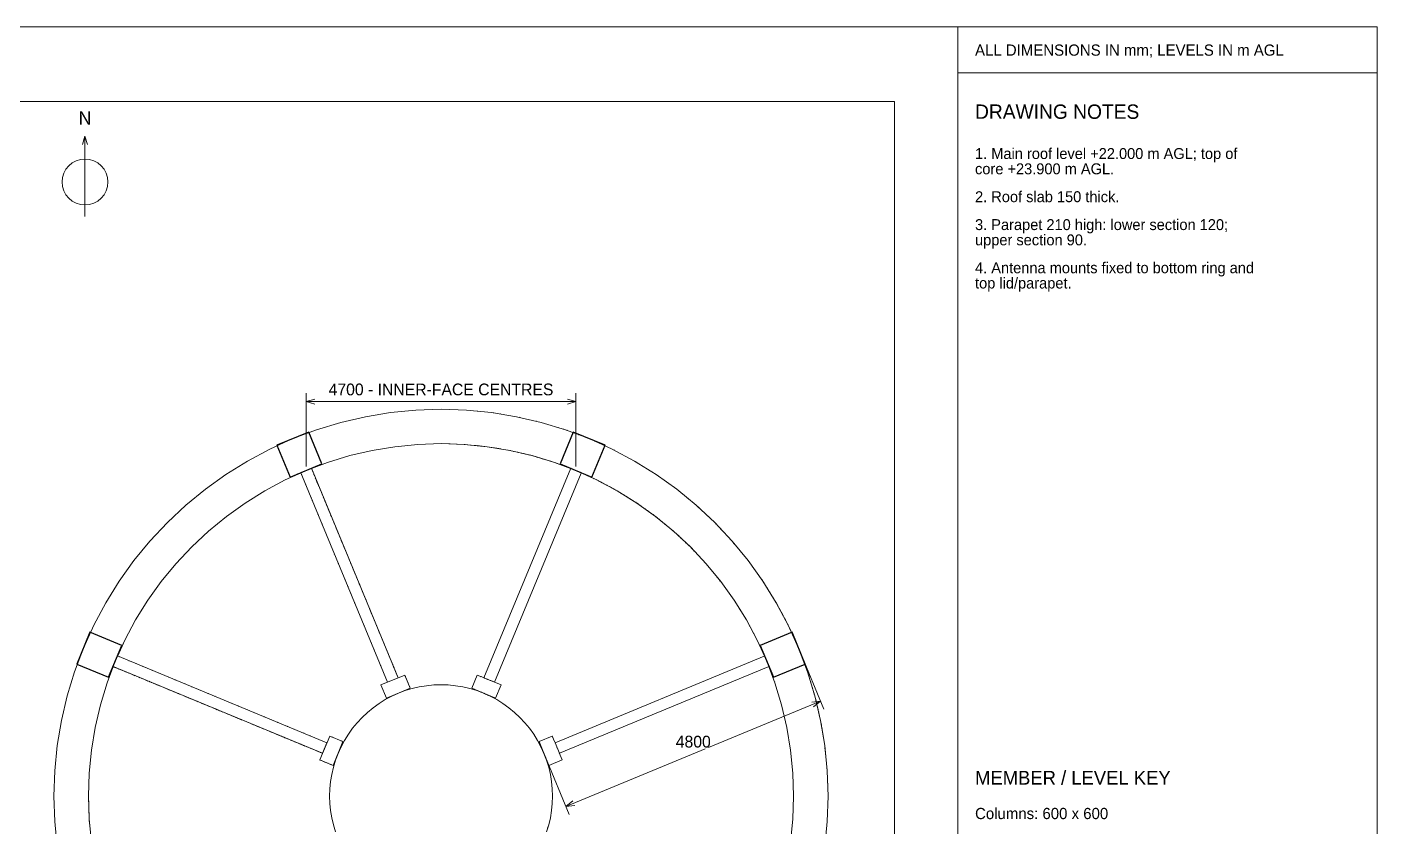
# Paper-space layout '01 Plans' of a CAD drawing. Header units: millimetres. Extents: x 5 to 415, y 7 to 290.
# Drawn here: x 179.9 to 415, y 150.8 to 290 of the extents above; entities that cross this region are included whole.
import ezdxf
from ezdxf.enums import TextEntityAlignment as Align

# ---------------------------------------------------------------- set-up
doc = ezdxf.new("R2010")
doc.units = ezdxf.units.MM
for name, color, linetype in [('DIMENSIONS', 7, 'Continuous'), ('GEOMETRY', 7, 'Continuous'), ('SHEET', 7, 'Continuous'), ('TEXT', 7, 'Continuous')]:
    doc.layers.add(name, color=color, linetype=linetype)

# ---------------------------------------------------------------- blocks, each defined once
blk = doc.blocks.new('SHEET_01')
at = {"layer": 'DIMENSIONS', "lineweight": 15}
for p, q in [((190, 271), (189.55, 269.5)), ((190, 271), (190.45, 269.5)), ((228.5, 224.73), (230, 225.18)), ((228.5, 224.73), (230, 224.28)), ((275.5, 224.73), (274, 225.18)), ((275.5, 224.73), (274, 224.28)), ((318.1, 172.56), (316.55, 172.4)), ((318.1, 172.56), (316.89, 171.57)), ((273.76, 154.19), (274.97, 155.18)), ((273.76, 154.19), (275.32, 154.35))]:
    blk.add_line(p, q, dxfattribs=at)
at = {"layer": 'DIMENSIONS', "lineweight": 13}
for p, q in [((228.5, 213.43), (228.5, 226.23)), ((275.5, 213.43), (275.5, 226.23)), ((228.5, 224.73), (275.5, 224.73)), ((314.55, 181.15), (318.68, 171.17)), ((298.61, 164.48), (318.1, 172.56)), ((270.2, 162.78), (274.33, 152.8)), ((273.76, 154.19), (297.98, 164.22))]:
    blk.add_line(p, q, dxfattribs=at)
at = {"layer": 'GEOMETRY', "lineweight": 13}
for p, q in [((247.59, 223.26), (252, 223.41)), ((252, 223.41), (256.41, 223.26)), ((230.33, 219.83), (234.55, 221.11)), ((234.55, 221.11), (238.85, 222.11)), ((238.85, 222.11), (243.2, 222.83)), ((243.2, 222.83), (247.59, 223.26)), ((256.41, 223.26), (260.8, 222.83)), ((258.42, 223.07), (258.35, 223.07)), ((260.8, 222.83), (265.15, 222.11)), ((261.17, 222.77), (261.11, 222.78)), ((262.35, 222.58), (262.29, 222.59)), ((265.15, 222.11), (269.45, 221.11)), ((265.7, 221.98), (265.64, 222)), ((268.65, 221.3), (268.59, 221.31)), ((269.45, 221.11), (273.67, 219.83)), ((226.2, 218.28), (230.33, 219.83)), ((227.13, 218.66), (227.07, 218.64)), ((227.94, 218.99), (227.82, 218.95)), ((228.11, 219.07), (228.05, 219.04)), ((228.4, 219.19), (228.28, 219.14)), ((228.57, 219.26), (228.51, 219.23)), ((228.98, 219.43), (228.74, 219.33)), ((228.98, 219.43), (228.98, 219.43)), ((272.4, 220.22), (272.34, 220.23)), ((273.37, 219.92), (273.31, 219.94)), ((273.67, 219.83), (277.8, 218.28)), ((273.96, 219.72), (273.9, 219.74)), ((275.02, 219.43), (275, 219.37)), ((276.18, 218.95), (275.02, 219.43)), ((275.02, 219.43), (275.02, 219.43)), ((275.2, 219.35), (275.26, 219.33)), ((276.03, 218.94), (275.97, 218.97)), ((276.41, 218.85), (276.29, 218.9)), ((276.64, 218.76), (276.58, 218.78)), ((276.93, 218.64), (276.76, 218.71)), ((276.87, 218.66), (276.93, 218.64)), ((218.3, 214.38), (222.19, 216.46)), ((222.19, 216.46), (226.2, 218.28)), ((223.66, 217.22), (223.43, 217.13)), ((223.43, 217.13), (223.46, 217.07)), ((223.89, 217.32), (223.78, 217.27)), ((224.07, 217.39), (224.01, 217.37)), ((224.3, 217.49), (224.24, 217.46)), ((224.59, 217.61), (224.47, 217.56)), ((224.76, 217.68), (224.7, 217.66)), ((240.02, 216.23), (243.98, 216.88)), ((243.98, 216.88), (240.02, 216.23)), ((243.98, 216.88), (247.98, 217.28)), ((247.98, 217.28), (243.98, 216.88)), ((247.98, 217.28), (252, 217.41)), ((252, 217.41), (247.98, 217.28)), ((252, 217.41), (253.51, 217.36)), ((256.02, 217.28), (252, 217.41)), ((253.63, 217.36), (256.02, 217.28)), ((256.02, 217.28), (256.14, 217.26)), ((260.02, 216.88), (256.02, 217.28)), ((256.27, 217.25), (257.14, 217.17)), ((257.27, 217.15), (258.14, 217.07)), ((258.27, 217.06), (259.08, 216.98)), ((259.27, 216.96), (260.02, 216.88)), ((260.02, 216.88), (261.25, 216.68)), ((263.98, 216.23), (260.02, 216.88)), ((261.38, 216.66), (262.43, 216.48)), ((262.56, 216.46), (263.61, 216.29)), ((277.16, 218.54), (277.05, 218.59)), ((277.62, 218.34), (277.56, 218.37)), ((277.62, 218.35), (277.57, 218.37)), ((277.8, 218.28), (281.81, 216.46)), ((278.32, 218.06), (278.26, 218.09)), ((278.78, 217.87), (278.72, 217.89)), ((279.53, 217.56), (278.95, 217.8)), ((279.17, 217.65), (279.12, 217.68)), ((279.24, 217.68), (279.3, 217.66)), ((280.57, 217.13), (279.64, 217.51)), ((279.7, 217.49), (279.76, 217.46)), ((280.51, 217.15), (280.57, 217.13)), ((280.57, 217.13), (280.54, 217.07)), ((280.54, 217.07), (280.57, 217.13)), ((280.57, 217.13), (280.57, 217.13)), ((281.81, 216.46), (285.7, 214.38)), ((282.15, 216.28), (282.09, 216.31)), ((214.55, 212.05), (218.3, 214.38)), ((232.26, 214.15), (228.5, 212.73)), ((229.44, 213.09), (232.26, 214.15)), ((232.26, 214.15), (236.11, 215.32)), ((236.11, 215.32), (232.26, 214.15)), ((236.11, 215.32), (240.02, 216.23)), ((240.02, 216.23), (236.11, 215.32)), ((263.73, 216.27), (263.98, 216.23)), ((263.98, 216.23), (264.1, 216.2)), ((267.89, 215.32), (263.98, 216.23)), ((264.22, 216.17), (264.53, 216.1)), ((264.65, 216.07), (265.39, 215.9)), ((265.51, 215.87), (265.81, 215.8)), ((265.94, 215.77), (266.18, 215.72)), ((266.36, 215.67), (266.67, 215.6)), ((266.79, 215.57), (267.1, 215.5)), ((267.22, 215.47), (267.47, 215.42)), ((267.59, 215.39), (267.83, 215.33)), ((271.74, 214.15), (267.89, 215.32)), ((268.01, 215.28), (268.55, 215.12)), ((268.67, 215.08), (268.86, 215.02)), ((268.98, 214.99), (269.22, 214.92)), ((269.34, 214.88), (269.52, 214.82)), ((269.64, 214.79), (269.82, 214.73)), ((269.94, 214.7), (270.12, 214.64)), ((270.3, 214.59), (270.84, 214.42)), ((270.96, 214.39), (271.14, 214.33)), ((271.26, 214.3), (271.74, 214.15)), ((271.74, 214.15), (271.97, 214.06)), ((275.5, 212.73), (271.74, 214.15)), ((272.15, 213.99), (272.27, 213.95)), ((285.09, 214.7), (285.04, 214.73)), ((285.7, 214.38), (289.45, 212.05)), ((285.97, 214.21), (285.92, 214.24)), ((286.29, 214.01), (286.24, 214.04)), ((210.96, 209.48), (214.55, 212.05)), ((228.5, 212.73), (224.84, 211.08)), ((224.84, 211.08), (227.53, 212.29)), ((226.54, 211.92), (226.48, 211.9)), ((226.48, 211.9), (226.54, 211.92)), ((226.83, 212.04), (226.71, 211.99)), ((226.71, 211.99), (226.83, 212.04)), ((227.06, 212.14), (227, 212.11)), ((227, 212.11), (227.06, 212.14)), ((227.29, 212.23), (227.17, 212.18)), ((227.17, 212.18), (227.29, 212.23)), ((227.52, 212.33), (227.4, 212.28)), ((227.4, 212.28), (227.52, 212.33)), ((227.75, 212.43), (227.58, 212.35)), ((227.58, 212.35), (242.69, 175.86)), ((227.74, 211.95), (227.72, 212.01)), ((229.42, 213.12), (227.87, 212.47)), ((229.42, 213.12), (229.57, 212.78)), ((244.54, 176.62), (229.42, 213.12)), ((229.42, 213.12), (229.42, 213.12)), ((229.89, 213.31), (229.54, 213.16)), ((229.54, 213.16), (229.89, 213.31)), ((229.61, 212.66), (229.68, 212.49)), ((229.73, 212.38), (229.78, 212.26)), ((229.82, 212.15), (229.85, 212.09)), ((229.92, 211.92), (230.06, 211.58)), ((230.12, 213.4), (230.06, 213.38)), ((230.06, 213.38), (230.12, 213.4)), ((230.58, 213.6), (230.52, 213.57)), ((230.52, 213.57), (230.58, 213.6)), ((230.87, 213.71), (230.81, 213.69)), ((230.81, 213.69), (230.87, 213.71)), ((274.58, 213.12), (259.46, 176.62)), ((276.4, 212.29), (261.31, 175.86)), ((261.31, 175.86), (276.4, 212.29)), ((272.39, 213.91), (272.56, 213.84)), ((272.68, 213.8), (272.8, 213.75)), ((272.91, 213.71), (273.09, 213.64)), ((273.21, 213.6), (273.56, 213.46)), ((273.68, 213.42), (273.85, 213.35)), ((273.97, 213.31), (274.38, 213.15)), ((274.17, 213.28), (274.11, 213.31)), ((274.11, 213.31), (274.17, 213.28)), ((274.64, 213.09), (274.58, 213.12)), ((274.93, 212.97), (274.81, 213.02)), ((275.17, 212.87), (275.05, 212.92)), ((275.41, 212.77), (275.29, 212.82)), ((279.16, 211.08), (275.5, 212.73)), ((275.65, 212.67), (275.53, 212.72)), ((275.83, 212.6), (275.77, 212.62)), ((276.3, 212.4), (276.25, 212.43)), ((276.42, 212.32), (276.53, 212.27)), ((276.54, 212.3), (276.48, 212.33)), ((276.48, 212.33), (276.54, 212.3)), ((276.64, 212.22), (276.7, 212.19)), ((276.82, 212.14), (276.93, 212.09)), ((277.04, 212.03), (277.39, 211.88)), ((277.23, 212.02), (277.17, 212.04)), ((277.17, 212.04), (277.23, 212.02)), ((277.5, 211.83), (277.62, 211.78)), ((277.73, 211.72), (277.79, 211.7)), ((277.9, 211.65), (278.02, 211.59)), ((288.33, 212.75), (288.27, 212.78)), ((289.13, 212.25), (289.08, 212.28)), ((289.45, 212.05), (293.04, 209.48)), ((289.71, 211.86), (289.66, 211.9)), ((207.55, 206.68), (210.96, 209.48)), ((221.3, 209.18), (224.84, 211.08)), ((224.84, 211.08), (221.3, 209.18)), ((228.43, 210.3), (228.4, 210.36)), ((230.11, 211.47), (230.18, 211.29)), ((230.23, 211.18), (230.27, 211.07)), ((230.32, 210.95), (230.46, 210.61)), ((230.51, 210.5), (230.56, 210.38)), ((230.6, 210.27), (230.74, 209.93)), ((230.82, 209.76), (230.96, 209.42)), ((231, 209.3), (231.03, 209.25)), ((278.13, 211.54), (278.47, 211.39)), ((278.59, 211.33), (278.7, 211.28)), ((278.82, 211.23), (278.87, 211.21)), ((278.99, 211.15), (279.1, 211.1)), ((282.7, 209.18), (279.16, 211.08)), ((279.22, 211.05), (279.27, 211.02)), ((279.38, 210.96), (279.49, 210.9)), ((279.6, 210.84), (279.66, 210.81)), ((279.77, 210.75), (280.05, 210.6)), ((280.16, 210.54), (280.38, 210.42)), ((280.49, 210.37), (280.54, 210.34)), ((280.71, 210.25), (280.77, 210.22)), ((280.88, 210.16), (280.93, 210.13)), ((281.04, 210.07), (281.15, 210.01)), ((281.26, 209.95), (281.32, 209.92)), ((281.43, 209.86), (281.82, 209.65)), ((281.98, 209.57), (282.04, 209.54)), ((282.15, 209.48), (282.21, 209.45)), ((282.37, 209.36), (282.43, 209.33)), ((282.54, 209.27), (282.7, 209.18)), ((290.68, 211.17), (290.63, 211.2)), ((291.09, 210.87), (291.04, 210.91)), ((292.06, 210.18), (292.01, 210.21)), ((292.47, 209.88), (292.42, 209.92)), ((293.04, 209.48), (296.45, 206.68)), ((214.62, 204.72), (217.88, 207.06)), ((217.88, 207.06), (214.62, 204.72)), ((217.88, 207.06), (221.3, 209.18)), ((221.3, 209.18), (217.88, 207.06)), ((228.92, 209.11), (228.9, 209.16)), ((229.42, 207.91), (229.39, 207.97)), ((229.6, 207.46), (229.58, 207.51)), ((231.1, 209.07), (231.24, 208.73)), ((231.29, 208.62), (231.36, 208.45)), ((231.4, 208.33), (231.45, 208.22)), ((231.5, 208.11), (231.52, 208.05)), ((231.59, 207.88), (231.64, 207.77)), ((231.69, 207.65), (231.73, 207.54)), ((231.78, 207.42), (231.95, 207.03)), ((231.99, 206.91), (232.14, 206.57)), ((282.7, 209.18), (282.92, 209.05)), ((286.12, 207.06), (282.7, 209.18)), ((283.02, 208.98), (283.24, 208.85)), ((283.34, 208.78), (283.4, 208.75)), ((283.5, 208.68), (283.72, 208.55)), ((283.82, 208.48), (283.98, 208.39)), ((284.14, 208.29), (284.2, 208.25)), ((284.3, 208.19), (284.52, 208.05)), ((284.62, 207.99), (284.68, 207.95)), ((284.94, 207.79), (285, 207.76)), ((285.1, 207.69), (285.26, 207.59)), ((285.42, 207.49), (285.48, 207.46)), ((285.74, 207.29), (285.8, 207.26)), ((285.9, 207.19), (285.96, 207.16)), ((289.38, 204.72), (286.12, 207.06)), ((286.17, 207.02), (286.37, 206.88)), ((293.86, 208.8), (293.82, 208.84)), ((294.94, 207.92), (294.89, 207.96)), ((295.42, 207.52), (295.37, 207.56)), ((296.01, 207.04), (295.96, 207.08)), ((204.34, 203.66), (207.55, 206.68)), ((211.51, 202.17), (214.62, 204.72)), ((214.62, 204.72), (211.51, 202.17)), ((230.1, 206.26), (230.08, 206.32)), ((230.59, 205.06), (230.57, 205.12)), ((232.18, 206.46), (232.23, 206.34)), ((232.28, 206.23), (232.42, 205.89)), ((232.49, 205.72), (232.54, 205.6)), ((232.58, 205.49), (232.63, 205.37)), ((232.68, 205.26), (232.7, 205.2)), ((232.77, 205.03), (232.91, 204.69)), ((232.96, 204.58), (233.03, 204.41)), ((286.63, 206.69), (286.78, 206.58)), ((286.88, 206.51), (286.93, 206.47)), ((287.29, 206.22), (287.34, 206.18)), ((287.55, 206.04), (287.75, 205.89)), ((287.95, 205.74), (288.16, 205.6)), ((288.26, 205.52), (288.31, 205.49)), ((288.67, 205.23), (288.72, 205.19)), ((288.92, 205.05), (289.13, 204.9)), ((289.33, 204.76), (289.38, 204.72)), ((289.38, 204.72), (289.63, 204.52)), ((292.49, 202.17), (289.38, 204.72)), ((296.68, 206.46), (296.45, 206.68)), ((296.45, 206.68), (299.66, 203.66)), ((296.91, 206.25), (296.77, 206.38)), ((298.06, 205.17), (297.92, 205.3)), ((298.47, 204.78), (298.24, 205)), ((201.32, 200.45), (204.34, 203.66)), ((231.28, 203.41), (231.25, 203.47)), ((231.77, 202.22), (231.75, 202.27)), ((233.08, 204.29), (233.13, 204.18)), ((233.17, 204.06), (233.31, 203.72)), ((233.36, 203.61), (233.41, 203.5)), ((233.46, 203.38), (233.6, 203.04)), ((233.67, 202.87), (233.81, 202.53)), ((233.86, 202.41), (233.88, 202.36)), ((289.97, 204.24), (290.11, 204.12)), ((290.45, 203.84), (290.6, 203.72)), ((291.03, 203.36), (291.08, 203.32)), ((291.52, 202.97), (291.66, 202.85)), ((292.1, 202.49), (292.39, 202.25)), ((299.44, 203.88), (299.39, 203.92)), ((299.66, 203.66), (302.68, 200.45)), ((299.92, 203.39), (299.88, 203.44)), ((301, 202.24), (300.7, 202.56)), ((198.52, 197.04), (201.32, 200.45)), ((208.58, 199.42), (211.51, 202.17)), ((211.51, 202.17), (208.58, 199.42)), ((232.46, 200.57), (232.43, 200.62)), ((233.95, 202.19), (234.09, 201.84)), ((234.14, 201.73), (234.21, 201.56)), ((234.26, 201.45), (234.31, 201.33)), ((234.35, 201.22), (234.49, 200.88)), ((234.54, 200.76), (234.59, 200.65)), ((234.64, 200.53), (234.8, 200.14)), ((234.85, 200.02), (234.99, 199.68)), ((295.42, 199.42), (292.49, 202.17)), ((292.99, 201.7), (293.45, 201.27)), ((293.73, 201.01), (293.77, 200.97)), ((294.6, 200.19), (294.92, 199.89)), ((301.3, 201.92), (301.17, 202.06)), ((302.38, 200.77), (302.16, 201)), ((302.68, 200.45), (302.46, 200.68)), ((302.68, 200.45), (305.48, 197.04)), ((303.08, 199.96), (302.96, 200.1)), ((205.83, 196.49), (208.58, 199.42)), ((208.58, 199.42), (205.83, 196.49)), ((232.95, 199.37), (232.93, 199.43)), ((233.45, 198.18), (233.42, 198.23)), ((235.04, 199.57), (235.08, 199.45)), ((235.13, 199.34), (235.27, 199)), ((235.34, 198.83), (235.39, 198.71)), ((235.44, 198.6), (235.48, 198.49)), ((235.53, 198.37), (235.56, 198.31)), ((235.63, 198.14), (235.77, 197.8)), ((235.81, 197.69), (235.89, 197.52)), ((295.1, 199.72), (295.24, 199.59)), ((298.17, 196.49), (295.42, 199.42)), ((295.59, 199.24), (295.72, 199.1)), ((295.89, 198.92), (296.11, 198.69)), ((296.97, 197.77), (297.01, 197.73)), ((303.56, 199.37), (303.44, 199.52)), ((303.96, 198.89), (303.84, 199.03)), ((304.36, 198.4), (304.32, 198.45)), ((304.84, 197.82), (304.72, 197.96)), ((195.95, 193.45), (198.52, 197.04)), ((203.28, 193.38), (205.83, 196.49)), ((205.83, 196.49), (203.28, 193.38)), ((234.13, 196.52), (234.11, 196.58)), ((234.63, 195.33), (234.6, 195.39)), ((235.93, 197.4), (235.98, 197.29)), ((236.03, 197.18), (236.17, 196.83)), ((236.22, 196.72), (236.26, 196.61)), ((236.31, 196.49), (236.45, 196.15)), ((236.52, 195.98), (236.66, 195.64)), ((236.71, 195.52), (236.73, 195.47)), ((236.81, 195.3), (236.95, 194.96)), ((297.27, 197.45), (297.61, 197.09)), ((300.72, 193.38), (298.17, 196.49)), ((298.25, 196.39), (298.37, 196.25)), ((298.85, 195.66), (298.89, 195.62)), ((305.24, 197.33), (305.2, 197.38)), ((305.48, 197.04), (308.05, 193.45)), ((305.63, 196.83), (305.59, 196.88)), ((305.92, 196.42), (305.81, 196.57)), ((306.21, 196.01), (306.1, 196.16)), ((306.4, 195.76), (306.29, 195.91)), ((306.62, 195.45), (306.58, 195.5)), ((306.91, 195.04), (306.76, 195.24)), ((193.62, 189.7), (195.95, 193.45)), ((200.94, 190.12), (203.28, 193.38)), ((203.28, 193.38), (200.94, 190.12)), ((235.31, 193.68), (235.29, 193.73)), ((236.99, 194.84), (237.06, 194.67)), ((237.11, 194.56), (237.16, 194.44)), ((237.21, 194.33), (237.35, 193.99)), ((237.39, 193.87), (237.44, 193.76)), ((237.49, 193.65), (237.56, 193.48)), ((237.61, 193.36), (237.65, 193.25)), ((237.7, 193.13), (237.84, 192.79)), ((299.72, 194.6), (299.76, 194.55)), ((300.12, 194.11), (300.16, 194.06)), ((300.52, 193.63), (300.64, 193.48)), ((303.06, 190.12), (300.72, 193.38)), ((300.9, 193.13), (300.94, 193.08)), ((307.2, 194.63), (307.09, 194.78)), ((307.31, 194.47), (307.28, 194.53)), ((307.61, 194.06), (307.57, 194.12)), ((307.9, 193.66), (307.75, 193.86)), ((308.08, 193.4), (308.05, 193.45)), ((308.05, 193.45), (310.38, 189.7)), ((308.28, 193.08), (308.15, 193.29)), ((308.45, 192.81), (308.35, 192.97)), ((235.81, 192.48), (235.78, 192.54)), ((236.3, 191.29), (236.28, 191.34)), ((237.89, 192.68), (237.94, 192.56)), ((237.98, 192.45), (238.13, 192.11)), ((238.2, 191.94), (238.24, 191.82)), ((238.29, 191.71), (238.34, 191.6)), ((238.39, 191.48), (238.41, 191.43)), ((238.48, 191.25), (238.62, 190.91)), ((238.67, 190.8), (238.74, 190.63)), ((238.79, 190.51), (238.83, 190.4)), ((301.6, 192.16), (301.63, 192.11)), ((301.89, 191.75), (301.93, 191.7)), ((302.58, 190.78), (302.62, 190.73)), ((308.58, 192.59), (308.55, 192.65)), ((308.78, 192.27), (308.65, 192.49)), ((308.88, 192.11), (308.85, 192.17)), ((309.08, 191.79), (309.05, 191.84)), ((309.25, 191.52), (309.15, 191.68)), ((309.38, 191.31), (309.35, 191.36)), ((309.58, 190.99), (309.55, 191.04)), ((309.68, 190.83), (309.65, 190.88)), ((309.88, 190.51), (309.85, 190.56)), ((191.54, 185.81), (193.62, 189.7)), ((198.82, 186.7), (200.94, 190.12)), ((200.94, 190.12), (198.82, 186.7)), ((236.99, 189.64), (236.96, 189.69)), ((237.48, 188.44), (237.46, 188.5)), ((238.88, 190.29), (239.02, 189.95)), ((239.07, 189.83), (239.12, 189.72)), ((239.16, 189.6), (239.3, 189.26)), ((239.38, 189.09), (239.52, 188.75)), ((239.56, 188.64), (239.59, 188.58)), ((239.66, 188.41), (239.8, 188.07)), ((302.88, 190.37), (302.91, 190.32)), ((305.18, 186.7), (303.06, 190.12)), ((304.05, 188.52), (304.09, 188.46)), ((310.04, 190.24), (309.94, 190.4)), ((310.24, 189.92), (310.11, 190.13)), ((310.34, 189.76), (310.31, 189.81)), ((310.38, 189.7), (312.46, 185.81)), ((310.47, 189.54), (310.41, 189.65)), ((310.73, 189.04), (310.53, 189.43)), ((310.94, 188.65), (310.91, 188.7)), ((311.06, 188.43), (311, 188.54)), ((311.15, 188.26), (311.12, 188.31)), ((311.36, 187.87), (311.21, 188.15)), ((189.72, 181.8), (191.54, 185.81)), ((196.92, 183.16), (198.82, 186.7)), ((198.82, 186.7), (196.92, 183.16)), ((238.16, 186.79), (238.14, 186.85)), ((239.85, 187.95), (239.92, 187.78)), ((239.96, 187.67), (240.01, 187.55)), ((240.06, 187.44), (240.2, 187.1)), ((240.25, 186.99), (240.3, 186.87)), ((240.34, 186.76), (240.41, 186.59)), ((240.46, 186.47), (240.51, 186.36)), ((240.55, 186.24), (240.7, 185.9)), ((240.74, 185.79), (240.79, 185.68)), ((304.55, 187.72), (304.58, 187.66)), ((304.85, 187.24), (304.88, 187.18)), ((305.05, 186.92), (305.08, 186.86)), ((307.08, 183.16), (305.18, 186.7)), ((311.51, 187.59), (311.42, 187.76)), ((311.63, 187.37), (311.6, 187.43)), ((311.74, 187.15), (311.68, 187.26)), ((311.83, 186.98), (311.8, 187.04)), ((312.04, 186.59), (311.89, 186.87)), ((312.31, 186.09), (312.1, 186.48)), ((312.43, 185.87), (312.4, 185.93)), ((312.46, 185.81), (314.28, 181.8)), ((312.64, 185.41), (312.48, 185.76)), ((190.44, 183.53), (190.39, 183.41)), ((190.54, 183.76), (190.51, 183.7)), ((190.63, 183.99), (190.61, 183.93)), ((190.73, 184.22), (190.68, 184.11)), ((190.87, 184.57), (190.78, 184.34)), ((190.93, 184.54), (190.87, 184.57)), ((238.66, 185.59), (238.64, 185.65)), ((239.15, 184.4), (239.13, 184.45)), ((240.84, 185.56), (240.98, 185.22)), ((241.05, 185.05), (241.1, 184.94)), ((241.14, 184.82), (241.19, 184.71)), ((241.24, 184.59), (241.47, 184.02)), ((241.52, 183.91), (241.59, 183.74)), ((241.64, 183.63), (241.69, 183.51)), ((241.73, 183.4), (241.88, 183.06)), ((305.74, 185.65), (305.77, 185.6)), ((306.42, 184.38), (306.45, 184.32)), ((306.63, 183.99), (306.66, 183.94)), ((312.82, 185.01), (312.69, 185.3)), ((312.9, 184.84), (312.87, 184.9)), ((313.13, 184.32), (312.98, 184.67)), ((313.13, 184.57), (313.01, 184.52)), ((313.92, 182.66), (313.13, 184.57)), ((313.18, 184.45), (313.22, 184.34)), ((313.21, 184.15), (313.19, 184.21)), ((313.32, 183.92), (313.26, 184.03)), ((313.27, 184.22), (313.32, 184.11)), ((313.37, 183.99), (313.51, 183.64)), ((313.39, 183.75), (313.37, 183.81)), ((313.52, 183.46), (313.47, 183.58)), ((313.56, 183.53), (313.8, 182.95)), ((188.17, 177.67), (189.72, 181.8)), ((190.34, 183.3), (190.32, 183.24)), ((196.92, 183.16), (195.27, 179.5)), ((195.71, 180.47), (196.92, 183.16)), ((196.01, 181.29), (195.96, 181.17)), ((195.96, 181.17), (196.01, 181.29)), ((196.1, 181.52), (196.08, 181.46)), ((196.08, 181.46), (196.1, 181.52)), ((239.84, 182.75), (239.82, 182.8)), ((240.33, 181.55), (240.31, 181.61)), ((241.92, 182.94), (241.97, 182.83)), ((242.02, 182.72), (242.16, 182.37)), ((242.23, 182.2), (242.37, 181.86)), ((242.42, 181.75), (242.44, 181.69)), ((242.51, 181.52), (242.65, 181.18)), ((308.73, 179.5), (307.08, 183.16)), ((307.41, 182.42), (307.44, 182.36)), ((307.9, 181.33), (307.93, 181.27)), ((313.71, 183.06), (313.58, 183.35)), ((313.81, 182.83), (313.76, 182.94)), ((313.89, 182.66), (313.86, 182.71)), ((313.87, 182.78), (313.92, 182.66)), ((313.97, 182.55), (314.01, 182.43)), ((314.21, 181.97), (313.97, 182.55)), ((314.02, 182.37), (313.97, 182.48)), ((314.06, 182.32), (314.21, 181.97)), ((314.2, 181.97), (314.07, 182.26)), ((314.25, 181.85), (314.3, 181.74)), ((315.43, 179.02), (314.25, 181.85)), ((314.28, 181.8), (314.25, 181.85)), ((314.41, 181.44), (314.28, 181.8)), ((314.28, 181.8), (315.83, 177.67)), ((314.35, 181.62), (314.49, 181.28)), ((314.7, 180.68), (314.45, 181.32)), ((314.54, 181.16), (314.71, 180.76)), ((188.67, 179.26), (188.57, 179.02)), ((188.57, 179.02), (188.57, 179.02)), ((188.77, 179.49), (188.74, 179.43)), ((188.86, 179.72), (188.81, 179.6)), ((188.96, 179.95), (188.93, 179.89)), ((189.05, 180.18), (189.01, 180.06)), ((189.36, 180.93), (189.34, 180.87)), ((195.27, 179.5), (193.85, 175.74)), ((195.53, 180.13), (194.88, 178.58)), ((195.65, 180.42), (195.57, 180.25)), ((232.14, 165.31), (195.65, 180.42)), ((195.72, 180.6), (195.67, 180.48)), ((195.67, 180.48), (195.72, 180.6)), ((195.82, 180.83), (195.77, 180.71)), ((195.77, 180.71), (195.82, 180.83)), ((195.89, 181), (195.86, 180.94)), ((195.86, 180.94), (195.89, 181)), ((195.99, 180.28), (196.05, 180.26)), ((197.64, 179.6), (197.7, 179.57)), ((198.84, 179.1), (198.89, 179.08)), ((241.02, 179.9), (240.99, 179.96)), ((241.51, 178.7), (241.49, 178.76)), ((242.72, 181.01), (242.77, 180.89)), ((242.82, 180.78), (242.87, 180.67)), ((242.91, 180.55), (243.05, 180.21)), ((243.1, 180.1), (243.15, 179.98)), ((243.2, 179.87), (243.27, 179.7)), ((243.31, 179.58), (243.36, 179.47)), ((243.41, 179.36), (243.55, 179.01)), ((243.6, 178.9), (243.64, 178.79)), ((308.29, 180.4), (271.86, 165.31)), ((310.15, 175.74), (308.73, 179.5)), ((314.81, 180.38), (314.74, 180.56)), ((314.76, 180.64), (314.78, 180.58)), ((314.85, 180.41), (314.9, 180.29)), ((314.99, 179.91), (314.85, 180.26)), ((314.95, 180.18), (314.99, 180.06)), ((315.1, 179.61), (315.03, 179.79)), ((315.04, 179.95), (315.19, 179.6)), ((315.19, 179.38), (315.14, 179.5)), ((315.23, 179.49), (315.43, 179.02)), ((315.3, 179.08), (315.23, 179.26)), ((315.48, 178.61), (315.34, 178.97)), ((315.43, 179.02), (315.37, 179)), ((315.37, 179), (315.43, 179.02)), ((315.43, 179.02), (315.43, 179.02)), ((186.89, 173.45), (188.17, 177.67)), ((193.85, 175.74), (194.91, 178.56)), ((194.31, 177.19), (194.29, 177.13)), ((194.29, 177.13), (194.31, 177.19)), ((194.43, 177.48), (194.4, 177.42)), ((194.4, 177.42), (194.43, 177.48)), ((194.62, 177.94), (194.6, 177.88)), ((194.6, 177.88), (194.62, 177.94)), ((194.84, 178.46), (194.69, 178.11)), ((194.69, 178.11), (194.84, 178.46)), ((195.22, 178.43), (194.88, 178.58)), ((194.88, 178.58), (231.38, 163.46)), ((194.88, 178.58), (194.88, 178.58)), ((195.51, 178.32), (195.34, 178.39)), ((195.74, 178.22), (195.62, 178.27)), ((195.91, 178.15), (195.85, 178.18)), ((196.42, 177.94), (196.08, 178.08)), ((196.71, 177.82), (196.53, 177.89)), ((196.93, 177.73), (196.82, 177.77)), ((197.39, 177.54), (197.05, 177.68)), ((197.62, 177.44), (197.5, 177.49)), ((198.07, 177.26), (197.73, 177.4)), ((198.58, 177.04), (198.24, 177.18)), ((198.75, 176.97), (198.7, 177)), ((199.27, 176.76), (198.93, 176.9)), ((199.55, 176.64), (199.38, 176.71)), ((199.78, 176.55), (199.67, 176.6)), ((199.95, 176.48), (199.89, 176.5)), ((200.03, 178.61), (200.09, 178.58)), ((200.23, 176.36), (200.12, 176.41)), ((200.49, 178.42), (200.54, 178.4)), ((201.68, 177.92), (201.74, 177.9)), ((202.88, 177.43), (202.94, 177.41)), ((204.53, 176.75), (204.59, 176.72)), ((245.69, 177.1), (241.54, 175.38)), ((244.54, 176.62), (242.69, 175.86)), ((242.69, 175.86), (244.54, 176.62)), ((243.69, 178.67), (243.83, 178.33)), ((243.9, 178.16), (243.95, 178.05)), ((244, 177.93), (244.04, 177.82)), ((244.09, 177.71), (244.33, 177.14)), ((244.37, 177.02), (244.45, 176.85)), ((244.49, 176.74), (244.54, 176.62)), ((244.54, 176.62), (244.54, 176.62)), ((245.69, 177.1), (245.72, 177.04)), ((246.65, 174.79), (245.69, 177.1)), ((245.69, 177.1), (245.69, 177.1)), ((245.77, 176.92), (245.79, 176.86)), ((245.87, 176.69), (245.92, 176.57)), ((245.96, 176.45), (246.01, 176.33)), ((258.31, 177.1), (257.35, 174.79)), ((259.4, 176.65), (258.31, 177.1)), ((258.94, 176.84), (259, 176.81)), ((259.46, 176.62), (261.31, 175.86)), ((259.58, 176.58), (259.52, 176.6)), ((259.58, 176.57), (259.52, 176.6)), ((259.86, 176.46), (259.75, 176.5)), ((259.88, 176.45), (259.76, 176.5)), ((260.1, 176.36), (259.98, 176.41)), ((260.12, 176.35), (260, 176.4)), ((309, 178.53), (272.62, 163.46)), ((272.62, 163.46), (309, 178.53)), ((309.2, 178.27), (309.22, 178.21)), ((315.59, 178.32), (315.54, 178.43)), ((315.76, 177.84), (315.63, 178.2)), ((316.09, 176.82), (315.83, 177.67)), ((315.83, 177.67), (317.11, 173.45)), ((316.29, 176.16), (316.12, 176.7)), ((192.68, 171.89), (193.85, 175.74)), ((193.85, 175.74), (192.68, 171.89)), ((200.46, 176.27), (200.35, 176.31)), ((200.97, 176.05), (200.58, 176.22)), ((201.43, 175.86), (201.09, 176.01)), ((201.66, 175.77), (201.54, 175.82)), ((202.11, 175.58), (201.77, 175.72)), ((202.4, 175.46), (202.28, 175.51)), ((202.63, 175.37), (202.51, 175.42)), ((202.8, 175.3), (202.74, 175.32)), ((203.31, 175.09), (202.97, 175.23)), ((203.59, 174.97), (203.42, 175.04)), ((203.82, 174.87), (203.71, 174.92)), ((204.28, 174.69), (203.94, 174.83)), ((204.5, 174.59), (204.39, 174.64)), ((204.96, 174.4), (204.62, 174.54)), ((205.47, 174.19), (205.13, 174.33)), ((205.64, 174.12), (205.59, 174.14)), ((205.73, 176.25), (205.78, 176.23)), ((206.16, 173.91), (205.81, 174.05)), ((207.38, 175.57), (207.43, 175.54)), ((208.57, 175.07), (208.63, 175.05)), ((209.77, 174.58), (209.82, 174.55)), ((241.54, 175.38), (242.49, 173.07)), ((241.71, 174.97), (241.68, 175.02)), ((246.65, 174.79), (242.49, 173.07)), ((242.49, 173.07), (246.65, 174.79)), ((242.69, 175.86), (242.67, 175.92)), ((242.69, 175.86), (242.69, 175.86)), ((245.76, 174.38), (244.57, 173.93)), ((244.57, 173.93), (245.76, 174.38)), ((246.98, 174.75), (245.76, 174.38)), ((245.76, 174.38), (246.98, 174.75)), ((246.06, 176.21), (246.21, 175.86)), ((246.26, 175.74), (246.28, 175.68)), ((246.36, 175.5), (246.41, 175.38)), ((246.46, 175.27), (246.5, 175.15)), ((246.55, 175.03), (246.65, 174.79)), ((246.65, 174.79), (246.65, 174.79)), ((248.21, 175.04), (246.98, 174.75)), ((246.98, 174.75), (248.21, 175.04)), ((249.47, 175.24), (248.21, 175.04)), ((248.21, 175.04), (249.47, 175.24)), ((250.73, 175.37), (249.47, 175.24)), ((249.47, 175.24), (250.73, 175.37)), ((252, 175.41), (250.73, 175.37)), ((250.73, 175.37), (252, 175.41)), ((253.27, 175.37), (252, 175.41)), ((252, 175.41), (253.27, 175.37)), ((254.53, 175.24), (253.27, 175.37)), ((253.27, 175.37), (254.53, 175.24)), ((255.79, 175.04), (254.53, 175.24)), ((254.53, 175.24), (255.79, 175.04)), ((257.02, 174.75), (255.79, 175.04)), ((255.79, 175.04), (257.02, 174.75)), ((258.24, 174.38), (257.02, 174.75)), ((257.02, 174.75), (258.24, 174.38)), ((257.35, 174.79), (261.51, 173.07)), ((257.35, 174.79), (257.35, 174.79)), ((257.64, 174.67), (257.46, 174.74)), ((257.81, 174.6), (257.75, 174.62)), ((258.1, 174.48), (257.98, 174.53)), ((258.33, 174.39), (258.21, 174.43)), ((258.99, 174.1), (258.24, 174.38)), ((258.24, 174.38), (259.43, 173.93)), ((258.79, 174.19), (258.45, 174.34)), ((259.02, 174.1), (258.91, 174.15)), ((259.43, 173.93), (259.11, 174.05)), ((259.49, 173.91), (259.14, 174.05)), ((260.56, 176.17), (260.21, 176.31)), ((260.35, 176.25), (260.23, 176.3)), ((260.59, 176.15), (260.47, 176.2)), ((260.79, 176.07), (260.67, 176.12)), ((260.77, 176.08), (260.71, 176.1)), ((261.08, 175.95), (260.9, 176.03)), ((261.07, 175.96), (260.95, 176.01)), ((262.46, 175.38), (261.19, 175.91)), ((261.31, 175.86), (261.19, 175.91)), ((261.31, 175.86), (261.37, 175.83)), ((261.31, 175.86), (261.31, 175.86)), ((262.46, 175.38), (261.51, 173.07)), ((261.51, 173.07), (262.46, 175.38)), ((262.4, 175.4), (262.46, 175.38)), ((262.46, 175.38), (262.46, 175.38)), ((310.08, 175.92), (310.11, 175.86)), ((311.32, 171.89), (310.15, 175.74)), ((310.19, 175.62), (310.2, 175.56)), ((316.38, 175.86), (316.32, 176.04)), ((316.47, 175.56), (316.42, 175.74)), ((316.58, 175.2), (316.51, 175.44)), ((316.67, 174.89), (316.62, 175.07)), ((316.76, 174.59), (316.71, 174.77)), ((317.07, 173.57), (316.82, 174.41)), ((185.89, 169.15), (186.89, 173.45)), ((191.77, 167.98), (192.68, 171.89)), ((192.68, 171.89), (191.77, 167.98)), ((206.44, 173.79), (206.27, 173.86)), ((206.67, 173.69), (206.55, 173.74)), ((207.12, 173.51), (206.78, 173.65)), ((207.35, 173.41), (207.24, 173.46)), ((207.86, 173.2), (207.47, 173.36)), ((208.32, 173.01), (207.98, 173.15)), ((208.55, 172.92), (208.43, 172.96)), ((209, 172.73), (208.66, 172.87)), ((209.29, 172.61), (209.17, 172.66)), ((209.51, 172.52), (209.4, 172.56)), ((209.69, 172.44), (209.63, 172.47)), ((210.2, 172.23), (209.86, 172.37)), ((210.48, 172.11), (210.31, 172.19)), ((210.71, 172.02), (210.6, 172.07)), ((211.17, 171.83), (210.82, 171.97)), ((211.39, 171.74), (211.28, 171.78)), ((211.42, 173.89), (211.48, 173.87)), ((211.85, 171.55), (211.51, 171.69)), ((212.61, 173.4), (212.67, 173.37)), ((214.27, 172.71), (214.32, 172.69)), ((215.46, 172.22), (215.52, 172.19)), ((216.66, 171.72), (216.71, 171.7)), ((241.22, 172.14), (240.18, 171.4)), ((240.18, 171.4), (241.22, 172.14)), ((242.3, 172.81), (241.22, 172.14)), ((241.22, 172.14), (242.3, 172.81)), ((243.42, 173.41), (242.3, 172.81)), ((242.3, 172.81), (243.42, 173.41)), ((242.4, 173.31), (242.37, 173.37)), ((242.49, 173.07), (242.47, 173.13)), ((242.49, 173.07), (242.49, 173.07)), ((244.57, 173.93), (243.42, 173.41)), ((243.42, 173.41), (244.57, 173.93)), ((259.49, 173.9), (259.43, 173.93)), ((259.43, 173.93), (260.58, 173.41)), ((259.77, 173.79), (259.6, 173.86)), ((260.16, 173.6), (259.61, 173.85)), ((260, 173.69), (259.89, 173.74)), ((260.18, 173.62), (260.12, 173.64)), ((260.58, 173.41), (260.28, 173.54)), ((260.47, 173.5), (260.35, 173.55)), ((260.7, 173.4), (260.58, 173.45)), ((261.7, 172.81), (260.58, 173.41)), ((260.58, 173.41), (261.7, 172.81)), ((261.16, 173.21), (260.81, 173.36)), ((261.51, 173.07), (261.28, 173.17)), ((261.51, 173.07), (261.51, 173.07)), ((262.78, 172.14), (261.7, 172.81)), ((261.7, 172.81), (262.78, 172.14)), ((263.82, 171.4), (262.78, 172.14)), ((262.78, 172.14), (263.82, 171.4)), ((311.17, 172.37), (311.19, 172.31)), ((312.23, 167.98), (311.32, 171.89)), ((317.17, 173.2), (317.11, 173.45)), ((317.11, 173.45), (318.11, 169.15)), ((317.37, 172.34), (317.2, 173.08)), ((317.47, 171.91), (317.4, 172.22)), ((317.56, 171.54), (317.5, 171.79)), ((212.36, 171.34), (212.02, 171.48)), ((212.53, 171.27), (212.48, 171.29)), ((213.04, 171.05), (212.7, 171.19)), ((213.33, 170.94), (213.16, 171.01)), ((213.56, 170.84), (213.44, 170.89)), ((214.01, 170.65), (213.67, 170.79)), ((214.24, 170.56), (214.13, 170.61)), ((214.52, 170.44), (214.35, 170.51)), ((214.75, 170.35), (214.64, 170.39)), ((215.21, 170.16), (214.87, 170.3)), ((215.44, 170.06), (215.32, 170.11)), ((215.89, 169.87), (215.55, 170.02)), ((216.18, 169.76), (216.06, 169.8)), ((216.4, 169.66), (216.29, 169.71)), ((216.57, 169.59), (216.52, 169.61)), ((217.09, 169.38), (216.75, 169.52)), ((217.37, 169.26), (217.2, 169.33)), ((218.31, 171.04), (218.36, 171.01)), ((219.5, 170.54), (219.56, 170.52)), ((221.15, 169.86), (221.21, 169.84)), ((222.35, 169.36), (222.41, 169.34)), ((238.28, 169.72), (237.41, 168.8)), ((237.41, 168.8), (238.28, 169.72)), ((239.2, 170.59), (238.28, 169.72)), ((238.28, 169.72), (239.2, 170.59)), ((240.18, 171.4), (239.2, 170.59)), ((239.2, 170.59), (240.18, 171.4)), ((264.8, 170.59), (263.82, 171.4)), ((263.82, 171.4), (264.8, 170.59)), ((265.72, 169.72), (264.8, 170.59)), ((264.8, 170.59), (265.72, 169.72)), ((266.59, 168.8), (265.72, 169.72)), ((265.72, 169.72), (266.59, 168.8)), ((317.67, 171.05), (317.6, 171.36)), ((317.77, 170.62), (317.7, 170.93)), ((317.86, 170.26), (317.8, 170.5)), ((318.11, 169.15), (317.88, 170.13)), ((185.17, 164.8), (185.89, 169.15)), ((191.12, 164.02), (191.77, 167.98)), ((191.77, 167.98), (191.12, 164.02)), ((217.6, 169.17), (217.49, 169.21)), ((218.05, 168.98), (217.71, 169.12)), ((218.28, 168.88), (218.17, 168.93)), ((218.74, 168.7), (218.4, 168.84)), ((219.25, 168.48), (218.91, 168.62)), ((219.42, 168.41), (219.36, 168.44)), ((219.93, 168.2), (219.59, 168.34)), ((220.22, 168.08), (220.05, 168.15)), ((220.45, 167.99), (220.33, 168.04)), ((220.9, 167.8), (220.56, 167.94)), ((221.13, 167.7), (221.01, 167.75)), ((221.41, 167.59), (221.24, 167.66)), ((221.64, 167.49), (221.53, 167.54)), ((222.1, 167.3), (221.76, 167.45)), ((222.32, 167.21), (222.21, 167.26)), ((222.78, 167.02), (222.44, 167.16)), ((223.06, 166.9), (222.95, 166.95)), ((223.55, 168.87), (223.6, 168.85)), ((225.2, 168.18), (225.25, 168.16)), ((226.39, 167.69), (226.45, 167.67)), ((228.04, 167.01), (228.1, 166.98)), ((236.6, 167.82), (235.86, 166.78)), ((235.86, 166.78), (236.6, 167.82)), ((237.41, 168.8), (236.6, 167.82)), ((236.6, 167.82), (237.41, 168.8)), ((267.4, 167.82), (266.59, 168.8)), ((266.59, 168.8), (267.4, 167.82)), ((268.14, 166.78), (267.4, 167.82)), ((267.4, 167.82), (268.14, 166.78)), ((312.88, 164.02), (312.23, 167.98)), ((318.15, 168.9), (318.11, 169.15)), ((318.11, 169.15), (318.83, 164.8)), ((318.26, 168.28), (318.19, 168.72)), ((318.35, 167.72), (318.28, 168.16)), ((318.83, 164.8), (318.38, 167.53)), ((184.74, 160.41), (185.17, 164.8)), ((223.29, 166.81), (223.18, 166.86)), ((223.98, 166.53), (223.41, 166.76)), ((224.26, 166.41), (224.09, 166.48)), ((224.49, 166.31), (224.37, 166.36)), ((224.94, 166.12), (224.6, 166.27)), ((225.17, 166.03), (225.06, 166.08)), ((225.63, 165.84), (225.28, 165.98)), ((226.14, 165.63), (225.8, 165.77)), ((226.31, 165.56), (226.25, 165.58)), ((226.82, 165.35), (226.48, 165.49)), ((227.11, 165.23), (226.99, 165.28)), ((227.33, 165.13), (227.22, 165.18)), ((227.79, 164.95), (227.45, 165.09)), ((228.02, 164.85), (227.9, 164.9)), ((228.3, 164.73), (228.13, 164.8)), ((228.53, 164.64), (228.42, 164.69)), ((228.99, 164.45), (228.64, 164.59)), ((229.24, 166.51), (229.3, 166.49)), ((232.62, 166.46), (230.9, 162.31)), ((232.14, 165.31), (231.38, 163.46)), ((231.38, 163.46), (232.14, 165.31)), ((232.08, 165.33), (232.14, 165.31)), ((232.14, 165.31), (232.14, 165.31)), ((234.93, 165.51), (232.62, 166.46)), ((232.98, 166.32), (233.03, 166.29)), ((234.93, 165.51), (233.21, 161.35)), ((233.21, 161.35), (234.93, 165.51)), ((234.59, 164.58), (234.07, 163.43)), ((234.07, 163.43), (234.59, 164.58)), ((235.19, 165.7), (234.59, 164.58)), ((234.59, 164.58), (235.19, 165.7)), ((234.63, 165.63), (234.69, 165.6)), ((234.87, 165.53), (234.93, 165.51)), ((234.93, 165.51), (234.93, 165.51)), ((235.86, 166.78), (235.19, 165.7)), ((235.19, 165.7), (235.86, 166.78)), ((268.81, 165.7), (268.14, 166.78)), ((268.14, 166.78), (268.81, 165.7)), ((269.25, 164.88), (268.81, 165.7)), ((268.81, 165.7), (269.41, 164.58)), ((271.38, 166.46), (269.07, 165.51)), ((269.07, 165.51), (270.79, 161.35)), ((269.07, 165.51), (269.07, 165.51)), ((269.26, 165.04), (269.24, 165.1)), ((269.34, 164.7), (269.31, 164.76)), ((269.46, 164.46), (269.41, 164.58)), ((269.41, 164.58), (269.93, 163.43)), ((271.38, 166.46), (271.4, 166.4)), ((271.81, 165.42), (271.38, 166.46)), ((271.38, 166.46), (271.38, 166.46)), ((271.45, 166.29), (271.48, 166.23)), ((271.55, 166.06), (271.59, 165.94)), ((271.64, 165.83), (271.69, 165.71)), ((271.74, 165.6), (271.81, 165.42)), ((271.86, 165.31), (272.62, 163.46)), ((318.86, 164.55), (318.83, 164.8)), ((318.83, 164.8), (319.26, 160.41)), ((190.72, 160.02), (191.12, 164.02)), ((191.12, 164.02), (190.72, 160.02)), ((229.21, 164.36), (229.1, 164.4)), ((229.67, 164.17), (229.33, 164.31)), ((229.95, 164.05), (229.84, 164.1)), ((230.18, 163.96), (230.07, 164)), ((230.86, 163.67), (230.29, 163.91)), ((230.96, 162.28), (230.9, 162.31)), ((230.9, 162.31), (233.21, 161.35)), ((230.9, 162.31), (230.9, 162.31)), ((231.15, 163.55), (230.98, 163.63)), ((231.14, 162.21), (231.08, 162.23)), ((231.38, 163.46), (231.26, 163.51)), ((231.38, 163.46), (231.38, 163.46)), ((233.62, 162.24), (233.25, 161.02)), ((233.25, 161.02), (233.62, 162.24)), ((234.07, 163.43), (233.62, 162.24)), ((233.62, 162.24), (234.07, 163.43)), ((269.66, 164.04), (269.63, 164.1)), ((269.74, 163.85), (269.71, 163.91)), ((269.95, 163.37), (269.93, 163.43)), ((269.95, 163.36), (269.93, 163.43)), ((269.93, 163.43), (270.38, 162.24)), ((270.14, 162.86), (270.12, 162.93)), ((270.24, 162.61), (270.19, 162.74)), ((270.24, 162.68), (270.22, 162.73)), ((270.33, 162.36), (270.31, 162.43)), ((270.44, 162.05), (270.38, 162.24)), ((270.38, 162.24), (270.75, 161.02)), ((273.1, 162.31), (270.79, 161.35)), ((270.79, 161.35), (273.1, 162.31)), ((272.22, 164.44), (272.19, 164.5)), ((273.1, 162.31), (272.6, 163.52)), ((272.62, 163.46), (272.6, 163.52)), ((272.62, 163.46), (272.67, 163.34)), ((272.62, 163.46), (272.62, 163.46)), ((272.72, 163.23), (272.86, 162.88)), ((272.93, 162.71), (272.98, 162.59)), ((273.03, 162.48), (273.1, 162.31)), ((273.1, 162.31), (273.1, 162.31)), ((312.85, 164.2), (312.86, 164.14)), ((313.28, 160.02), (312.88, 164.02)), ((318.96, 163.54), (318.87, 164.42)), ((319.25, 160.53), (318.97, 163.42)), ((184.59, 156), (184.74, 160.41)), ((190.59, 156), (190.72, 160.02)), ((190.72, 160.02), (190.59, 156)), ((231.43, 162.08), (231.31, 162.13)), ((231.67, 161.99), (231.55, 162.04)), ((232.14, 161.79), (231.79, 161.94)), ((232.32, 161.72), (232.26, 161.74)), ((232.62, 161.59), (232.5, 161.64)), ((232.85, 161.5), (232.73, 161.54)), ((233.25, 161.02), (232.96, 159.79)), ((232.96, 159.79), (233.25, 161.02)), ((233.21, 161.35), (232.97, 161.45)), ((233.21, 161.35), (233.21, 161.35)), ((270.75, 161.02), (270.48, 161.92)), ((271.04, 159.79), (270.75, 161.02)), ((270.75, 161.02), (271.04, 159.79)), ((270.79, 161.35), (270.77, 161.41)), ((270.79, 161.35), (270.79, 161.35)), ((313.41, 156), (313.28, 160.02)), ((319.36, 157.57), (319.26, 160.41)), ((319.26, 160.41), (319.41, 156)), ((232.76, 158.53), (232.63, 157.27)), ((232.63, 157.27), (232.76, 158.53)), ((232.96, 159.79), (232.76, 158.53)), ((232.76, 158.53), (232.96, 159.79)), ((271.24, 158.53), (271.04, 159.79)), ((271.04, 159.79), (271.24, 158.53)), ((271.37, 157.27), (271.24, 158.53)), ((271.24, 158.53), (271.37, 157.27)), ((184.74, 151.59), (184.59, 156)), ((190.64, 154.49), (190.59, 156)), ((190.59, 156), (190.72, 151.98)), ((232.63, 157.27), (232.59, 156)), ((232.59, 156), (232.63, 157.27)), ((232.59, 156), (232.63, 154.73)), ((232.63, 154.73), (232.59, 156)), ((271.41, 156), (271.37, 157.27)), ((271.37, 157.27), (271.41, 156)), ((271.37, 154.73), (271.41, 156)), ((271.41, 156), (271.37, 154.73)), ((313.28, 151.98), (313.41, 156)), ((319.26, 151.59), (319.41, 156)), ((319.41, 156), (319.26, 151.59)), ((319.41, 156), (319.36, 157.45)), ((190.72, 151.98), (190.64, 154.37)), ((232.63, 154.73), (232.76, 153.47)), ((232.76, 153.47), (232.63, 154.73)), ((232.76, 153.47), (232.96, 152.21)), ((232.96, 152.21), (232.76, 153.47)), ((271.04, 152.21), (271.24, 153.47)), ((271.24, 153.47), (271.04, 152.21)), ((271.24, 153.47), (271.37, 154.73)), ((271.37, 154.73), (271.24, 153.47)), ((185.17, 147.2), (184.74, 151.59)), ((190.74, 151.86), (190.72, 151.98)), ((190.72, 151.98), (191.12, 147.98)), ((190.83, 150.86), (190.75, 151.73)), ((232.96, 152.21), (233.25, 150.98)), ((233.25, 150.98), (232.96, 152.21)), ((233.25, 150.98), (233.62, 149.76)), ((233.62, 149.76), (233.25, 150.98)), ((270.75, 150.98), (270.38, 149.76)), ((270.57, 150.4), (270.75, 150.98)), ((270.75, 150.98), (271.04, 152.21)), ((271.04, 152.21), (270.75, 150.98)), ((312.88, 147.98), (313.28, 151.98)), ((318.83, 147.2), (319.26, 151.59)), ((319.26, 151.59), (318.83, 147.2))]:
    blk.add_line(p, q, dxfattribs=at)
at = {"layer": 'GEOMETRY', "lineweight": 30}
for p, q in [((228.98, 219.43), (223.43, 217.13)), ((231.27, 213.88), (228.98, 219.43)), ((275.02, 219.43), (272.73, 213.88)), ((280.57, 217.13), (275.02, 219.43)), ((223.43, 217.13), (225.73, 211.59)), ((278.27, 211.59), (280.57, 217.13)), ((225.73, 211.59), (231.27, 213.88)), ((272.73, 213.88), (278.27, 211.59)), ((190.87, 184.57), (188.57, 179.02)), ((196.41, 182.27), (190.87, 184.57)), ((313.13, 184.57), (307.59, 182.27)), ((315.43, 179.02), (313.13, 184.57)), ((194.12, 176.73), (196.41, 182.27)), ((307.59, 182.27), (309.88, 176.73)), ((188.57, 179.02), (194.12, 176.73)), ((309.88, 176.73), (315.43, 179.02))]:
    blk.add_line(p, q, dxfattribs=at)
at = {"layer": 'GEOMETRY', "lineweight": 13}
blk.add_circle((190, 263), 4, dxfattribs=at)
at = {"layer": 'SHEET', "lineweight": 18}
for p, q in [((5, 290), (415, 290)), ((342, 290), (342, 7)), ((415, 290), (415, 7)), ((342, 282), (415, 282)), ((15, 277), (331, 277)), ((331, 277), (331, 17)), ((190, 257), (190, 271))]:
    blk.add_line(p, q, dxfattribs=at)
at = {"layer": 'DIMENSIONS'}
for s, p in [('4700 - INNER-FACE CENTRES', (252, 225.83)), ('4800', (295.93, 164.47))]:
    blk.add_text(s, height=2.05, dxfattribs=at).set_placement(p, align=Align.CENTER)
at = {"layer": 'TEXT'}
for s, height, p in [('ALL DIMENSIONS IN mm; LEVELS IN m AGL', 1.95, (345, 285)), ('DRAWING NOTES', 2.5, (345, 274)), ('1. Main roof level +22.000 m AGL; top of', 1.9, (345, 267)), ('core +23.900 m AGL.', 1.9, (345, 264.34)), ('2. Roof slab 150 thick.', 1.9, (345, 259.48)), ('3. Parapet 210 high: lower section 120;', 1.9, (345, 254.62)), ('upper section 90.', 1.9, (345, 251.96)), ('4. Antenna mounts fixed to bottom ring and', 1.9, (345, 247.1)), ('top lid/parapet.', 1.9, (345, 244.44)), ('MEMBER / LEVEL KEY', 2.4, (345, 158)), ('Columns: 600 x 600', 1.95, (345, 152))]:
    blk.add_text(s, height=height, dxfattribs=at).set_placement(p)
blk.add_text('N', height=2.3, dxfattribs=at).set_placement((190, 273), align=Align.CENTER)

psp = doc.layouts.new('01 Plans')

# ---------------------------------------------------------------- block references
psp.add_blockref('SHEET_01', (0, 0))

doc.saveas('drawing.dxf')
